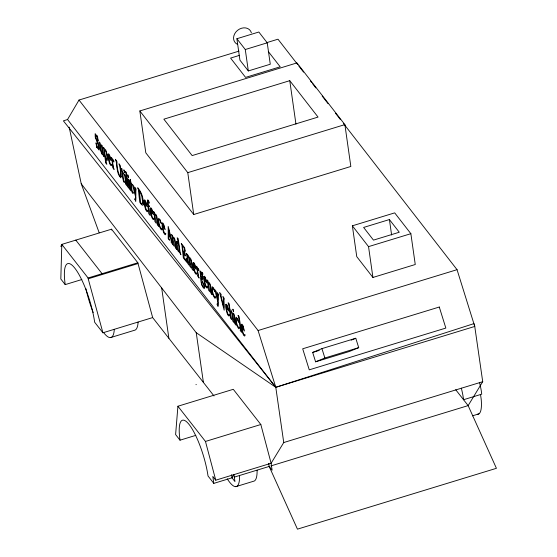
<?xml version="1.0" encoding="UTF-8"?>
<svg xmlns="http://www.w3.org/2000/svg" width="557" height="557" viewBox="0 0 557 557"><rect width="100%" height="100%" fill="white"/><g stroke="black" fill="none" stroke-linecap="round" stroke-linejoin="round"><path stroke-width="0.84" d="M268.725 463.354L269.17 466.446L272.115 470.205L271.113 463.257L260.829 424.511L233.279 389.308L177.92 406.234L175.608 434.564L180.015 440.19L195.806 435.365M231.566 474.717L232.011 477.809L234.957 481.568L233.954 474.62L232.011 477.809L213.811 483.372L212.809 476.416L215.754 480.183L271.113 463.257L283.743 442.537L275.785 387.296L63.394 120.862L67.536 119.525L79.017 100.044L239.023 51.112M69.159 127.135L81.238 183.789L196.231 332.696L275.785 387.296L473.882 323.645L474.46 324.383L482.717 381.691L468.138 405.6L270.827 465.937M312.665 352.428L321.939 348.619L355.784 338.266L358.715 347.652L349.441 351.46L315.596 361.813L312.665 352.428L319.272 350.409M351.147 340.174L355.784 338.266M315.596 361.813L324.87 358.005L358.715 347.652M236.878 38.725L258.838 32.014L267.228 42.812L270.277 64.229L248.325 70.941L239.935 60.142L236.878 38.725L245.275 49.524L248.325 70.941M266.378 42.75L277.985 39.199L297.703 64.577M245.275 49.524L267.228 42.812M239.649 55.317L230.584 58.088L245.581 77.388L280.185 66.812L268.293 51.502M139.835 110.954L296.951 62.913L344.88 124.608L350.84 166.473L193.732 214.515L145.802 152.82L139.835 110.954L187.772 172.649L193.732 214.515M289.765 80.674L163.862 119.17L192.151 155.584L318.047 117.081L289.765 80.674L295.955 124.148M187.772 172.649L344.88 124.608M81.844 279.523L65.211 284.613L60.817 278.994L61.806 244.398L111.553 229.185L137.83 262.765L152.66 317.581L213.999 395.957M60.574 246.187L62.175 245.7M61.806 244.398L88.09 277.978L137.83 262.765M152.66 317.581L102.92 332.787L88.208 278.792L137.948 263.579M352.365 225.815L394.69 212.871L410.864 233.689L415.257 264.512L372.925 277.456L356.752 256.638L352.365 225.815L368.539 246.633L372.925 277.456M389.413 219.555L363.624 227.437L373.475 240.123L399.265 232.241L389.413 219.555L391.613 235.005M368.539 246.633L410.864 233.689M110.544 337.591L134.362 330.308A41.643 10.165 73 0 0 138.115 322.078M79.017 100.044L258.079 330.524L457.046 269.679L474.752 326.451L275.785 387.296L67.536 119.525M195.939 384.685L196.308 384.574M177.92 406.234L205.47 441.443L260.829 424.511M283.743 442.537L482.717 381.691M234.49 477.05L269.17 466.446L297.452 529.15L496.426 468.305L468.138 405.6L455.723 389.733M235.952 486.623L253.477 481.269A39.589 9.664 73 0 0 257.097 470.164M472.447 415.842L478.923 413.858M75.801 240.116L102.084 273.703M102.92 332.787L94.676 322.259A41.643 10.165 73 0 0 74.868 268.216A41.643 10.165 73 0 0 65.211 284.613M213.811 483.372L208.026 475.984A39.589 9.664 73 0 0 189.199 424.608A39.589 9.664 73 0 0 180.015 440.19M298.768 65.949L303.565 72.125M310.493 81.044L311.558 82.415M312.623 83.787L315.826 87.902M322.218 96.131L328.08 103.679M335.544 113.28L340.341 119.456M343.537 123.57L457.046 269.679M81.238 183.789L99.188 232.763M321.939 348.619L324.87 358.005M258.079 330.524L275.785 387.296M205.47 441.443L215.754 480.183M196.231 332.696L203.396 382.401M161.669 287.941L168.882 338.259M111.553 229.185L111.665 229.999M88.09 277.978L88.208 278.792M480.545 394.53L481.199 399.244A38.649 9.434 73 0 1 477.328 414.255M114.296 329.361A41.643 10.165 73 0 1 103.86 332.898M93.2 312.547A41.643 10.165 73 0 1 85.869 288.61M239.573 475.518A39.589 9.664 73 0 1 227.242 478.797M461.356 388.18A38.649 9.434 73 0 1 463.02 395.978L463.542 399.724L481.742 394.161L481.227 390.415A38.649 9.434 73 0 0 479.556 382.617M237.198 44.198A9.664 7.889 -37.8 0 1 237.616 30.301A9.664 7.889 -37.8 0 1 251.388 32.849M186.337 259.639L186.038 260.495L184.304 258.483L183.413 252.175L184.506 253.623L185.244 255.948L184.618 251.611L184.311 251.214L184.618 253.052L183.295 251.346C181.074 242.629 184.409 246.709 184.959 251.103L185.189 251.395L184.632 247.74L181.255 243.423L181.881 244.899L183.337 257.877L186.964 262.5L186.184 258.225L186.337 259.639M223.928 299.387L224.165 310.207L219.569 292.376L221.199 294.458L220.997 295.628L223.782 307.325L223.545 298.127L222.884 296.609L224.311 298.434L223.928 299.387M99.473 148.677L99.097 150.105L96.883 146.825L97.05 147.758L96.681 147.292L96.006 142.836L97.621 147.723L98.812 148.872L98.443 145.628L95.233 137.106L95.163 133.617L97.301 136.744L97.148 135.817L97.503 136.277L98.157 140.817L96.646 135.95L95.539 134.878L95.908 137.913L98.533 144.291L99.473 148.677M135.866 190.014L135.748 201.509L134.766 198.779L135.63 200.464L135.699 197.192L132.378 184.339L133.826 186.191L135.65 195.235L135.518 188.976L134.926 187.591L136.026 189.004L135.866 190.014M202.094 273.445L202.915 278.124L202.776 279.398L202.261 279.558C198.208 275.409 206.473 286.535 204.301 288.47L204.008 288.512C199.601 283.353 201.314 277.212 199.928 271.308L200.144 271.078A3.746 0.912 73 0 1 201.279 272.262L201.787 273.383C202.066 269.651 203.973 277.177 202.094 273.445M218.163 295.154L218.038 306.649L217.056 303.92L217.919 305.612L217.989 302.333L214.668 289.48L216.123 291.339L217.94 300.383L217.808 294.124L217.216 292.738L218.316 294.145L218.163 295.154M107.028 158.111C106.095 162.804 104.284 150.717 104.431 150.132C106.693 150.279 106.617 155.925 107.028 158.111M202.302 277.727L202.121 278.716L200.757 275.513L200.576 271.969L201.62 273.94L202.302 277.727M147.396 200.193L147.689 203.904L147.111 203.166L147.814 204.788L148.768 213.7L150.202 215.531L148.42 205.54L149.353 206.689L149.241 205.881L148.294 204.67C147.591 201.049 147.821 199.107 149.095 203.277C149.436 202.407 148.246 198.988 147.396 200.193M121.203 176.388L120.772 177.822C116.441 173.506 117.36 166.313 116.023 160.75L115.403 159.281L117.074 161.969C115.738 168.729 123.717 189.129 119.567 165.269L118.947 163.807L120.249 165.478L121.203 176.388M161.154 223.26C157.708 212.495 158.313 227.256 161.704 228.753L161.815 228.321L161.913 229.637L161.307 229.867C159.003 226.692 157.777 222.104 158.62 218.253L160.172 219.869L161.154 223.26M214.682 291.652C211.235 280.888 211.841 295.649 215.232 297.146L215.343 296.714L215.434 298.03L214.835 298.26C212.53 295.085 211.298 290.489 212.147 286.646L213.7 288.261L214.682 291.652M238.535 322.134C235.089 311.37 235.702 326.13 239.092 327.627L239.197 327.196L239.294 328.512L238.688 328.741C236.384 325.567 235.158 320.971 236.001 317.128L237.56 318.743L238.535 322.134M176.994 242.748L178.386 250.727A2.137 0.522 73 0 0 179.089 251.813L179.535 251.346C178.901 249.564 179.284 241.947 176.994 242.748M230.494 317.1L230.306 317.887L231.74 319.718L230.138 310.917C232.638 311.259 232.749 318.896 232.631 320.86L234.065 322.684L231.99 312.254L230.946 310.019L229.992 309.908L229.087 303.614L228.085 302.785L228.697 304.206L230.494 317.1M112.869 166.808L112.688 167.601L114.129 169.439L113.572 168.096C113.872 166.181 111.344 161.126 113.336 160.66C114.526 165.29 113.677 157.255 112.479 160.409L112.145 158.32L111.198 157.561L111.804 158.982L112.869 166.808M125.75 183.267L125.569 184.068L127.003 185.892L125.074 174.835L124.079 174.021L124.691 175.441L125.75 183.267M127.65 185.704L127.476 186.498L128.904 188.329L126.244 172.21L125.248 171.389L125.854 172.809L127.65 185.704M129.635 188.231L129.454 189.025L130.888 190.856L128.952 179.8L127.964 178.985L128.57 180.405L129.635 188.231M157.401 223.712L157.22 224.506L158.654 226.337L158.097 224.986C156.997 222.104 158.049 214.417 154.588 213.575L154.38 212.28L153.426 211.521L154.038 212.941L154.909 221.554L156.343 223.385L154.742 214.598C157.178 214.438 156.719 221.54 157.401 223.712M175.441 246.765L175.267 247.559L176.694 249.39L176.144 248.039C175.044 245.157 176.096 237.47 172.628 236.628L172.419 235.333L171.472 234.574L172.078 235.994L172.955 244.607L174.39 246.438L172.781 237.651C175.225 237.491 174.759 244.593 175.441 246.765M187.806 262.563L187.625 263.357L189.06 265.188L187.396 256.039C189.93 257.139 189.749 263.983 189.777 266.1L191.211 267.931L189.505 258.782C192.068 259.938 192.005 266.733 191.942 268.864L193.37 270.695L191.316 260.286A2.59 0.634 73 0 0 190.557 258.462L189.979 257.745L189.289 257.919L189.046 257.125A2.952 0.724 73 0 0 188.461 255.802A3.363 0.822 73 0 0 187.639 254.946L187.27 255.203L187.089 254.076L186.135 253.31L186.748 254.737L187.806 262.563M197.888 275.443L197.707 276.237L199.148 278.075L198.591 276.725C198.898 274.81 196.363 269.755 198.355 269.296C199.552 273.919 198.696 265.891 197.498 269.045L197.171 266.956L196.217 266.197L196.83 267.618L197.888 275.443M210.929 292.105L210.748 292.898L212.182 294.723L211.625 293.379C210.525 290.496 211.576 282.81 208.116 281.967L207.907 280.672L206.953 279.913L207.566 281.334L208.436 289.946L209.871 291.777L208.269 282.991C210.706 282.831 210.247 289.932 210.929 292.105M234.762 322.559L234.581 323.352L236.015 325.184L234.086 314.12L233.091 313.306L233.703 314.733L234.762 322.559M240.401 329.758L240.22 330.552L241.654 332.383L238.995 316.272L237.992 315.443L238.605 316.863L240.401 329.758M123.898 169.962L124.587 172.475L123.898 169.962M127.776 174.926L128.472 177.439L127.776 174.926M232.91 309.253L233.599 311.76L232.91 309.253M105.565 161.767L105.384 162.567L106.819 164.399L105.593 158.258L106.54 160.012L107.313 160.402C108.302 157.346 106.972 153.927 106.06 150.961C105.941 149.011 103.894 149.415 104.103 148.044L103.149 147.278L103.762 148.698L105.565 161.767M121.718 169.224L121.203 170.066L121.872 171.626C122.094 171.041 122.986 185.495 124.998 182L124.747 181.303C122.756 182.612 123.369 173.088 122.484 172.392L123.661 173.854L122.366 171.542L121.711 168.346L121.718 169.224M130.289 180.176L129.781 181.018L130.442 182.578C130.665 181.993 131.556 196.447 133.576 192.959L133.318 192.262C131.334 193.564 131.939 184.047 131.055 183.344L132.232 184.813L130.937 182.501L130.282 179.305L130.289 180.176M143.469 203.98C143.288 207.413 140.385 203.347 139.772 202.212L138.317 189.234L137.69 187.758C141.743 192.102 143.323 198.181 143.469 203.98M204.127 287.008C202.114 289.389 199.726 276.592 203.535 284.606A1.608 0.39 73 0 1 203.994 285.978L204.127 287.008M108.643 155.013L108.629 156.844L110.418 159.128L109.59 155.793L108.643 155.013M144.688 201.07L144.674 202.894L146.463 205.185L145.635 201.85L144.688 201.07M150.863 208.966L150.85 210.79L152.639 213.08L151.81 209.738L150.863 208.966M162.665 224.039L162.651 225.87L164.447 228.154L163.619 224.819L162.665 224.039M193.662 263.649L193.648 265.473L195.444 267.764L194.609 264.429L193.662 263.649M204.391 277.351L204.377 279.182L206.167 281.473L205.338 278.131L204.391 277.351M226.33 305.389L226.316 307.213L228.105 309.504L227.277 306.169L226.33 305.389M241.961 325.358L241.947 327.182L243.736 329.472L242.908 326.137L241.961 325.358M142.787 202.825L142.014 204.259L140.733 202.762L139.18 190.327L141.701 195.639L142.787 202.825M108.065 154.359L108.128 157.582L109.193 162.198A4.219 1.03 73 0 0 110.627 165.241L111.372 165.721L111.818 164.837L111.588 164.211L110.954 164.698L110.356 163.96L109.332 160.973L108.733 157.68L111.184 160.715L109.506 154.95A4.101 1.003 73 0 0 108.295 153.92L108.065 154.359M144.11 200.416L144.172 203.639L145.238 208.255A4.219 1.03 73 0 0 146.672 211.298L147.417 211.778L147.856 210.894L147.633 210.261L146.999 210.755L146.4 210.017L145.377 207.03L144.778 203.737L147.229 206.772L145.551 201A4.101 1.003 73 0 0 144.34 199.977L144.11 200.416M150.293 208.304L150.348 211.535L151.413 216.144A4.219 1.03 73 0 0 152.855 219.193L153.6 219.674L154.038 218.783L153.809 218.156L153.175 218.65L152.576 217.912L151.553 214.925L150.954 211.632L153.412 214.661L151.727 208.896A4.101 1.003 73 0 0 150.515 207.872L150.293 208.304M162.094 223.385L162.157 226.608L163.215 231.225A4.219 1.03 73 0 0 164.656 234.274L165.401 234.755L165.84 233.863L165.61 233.237L164.983 233.724L164.378 232.993L163.354 230.006L162.755 226.713L165.213 229.742L163.528 223.977A4.101 1.003 73 0 0 162.317 222.946L162.094 223.385M176.409 241.661C176.325 244.711 176.792 251.848 179.688 252.335L180.893 254.751L180.287 253.331L178.177 238.563L177.189 237.748L178.379 243.318L177.008 241.244L176.409 241.661M193.091 262.995L193.154 266.218L194.212 270.834A4.219 1.03 73 0 0 195.653 273.877L196.398 274.357L196.837 273.473L196.607 272.839L195.98 273.334L195.375 272.596L194.351 269.609L193.752 266.316L196.21 269.351L194.525 263.579A4.101 1.003 73 0 0 193.314 262.556L193.091 262.995M203.813 276.697L203.876 279.927L204.941 284.536A4.219 1.03 73 0 0 206.382 287.586L207.127 288.066L207.566 287.175L207.336 286.549L206.703 287.036L206.104 286.305L205.08 283.318L204.482 280.025L206.932 283.053L205.255 277.289A4.101 1.003 73 0 0 204.043 276.265L203.813 276.697M225.759 304.735L225.815 307.958L226.88 312.574A4.219 1.03 73 0 0 228.321 315.617L229.066 316.098L229.505 315.213L229.275 314.58L228.642 315.074L228.043 314.336L227.019 311.349L226.421 308.056L228.878 311.091L227.193 305.32A4.101 1.003 73 0 0 225.982 304.296L225.759 304.735M241.383 324.703L241.446 327.927L242.511 332.543A4.219 1.03 73 0 0 243.945 335.586L244.69 336.066L245.129 335.182L244.906 334.548L244.272 335.042L243.674 334.304L242.65 331.318L242.051 328.024L244.502 331.06L242.824 325.288A4.101 1.003 73 0 0 241.613 324.265L241.383 324.703M171.333 241.515L171.124 242.267L172.733 244.321L168.2 226.421L168.207 238.542L169.523 240.22L168.855 238.695L168.75 235.597L170.56 237.811L171.333 241.515M102.773 153.05C100.204 154.707 100.998 143.288 99.933 142.71L98.937 141.896L101.478 153.342A3.356 0.822 73 0 0 102.572 154.588L102.948 154.15L103.177 155.445L104.18 156.733L103.56 155.299L102.189 145.6L101.2 144.785L102.773 153.05M439.278 307.025L302.695 348.793L309.253 369.841L445.844 328.066L439.278 307.025M168.604 229.393L168.729 234.845L170.351 236.92L168.604 229.393"/></g></svg>
